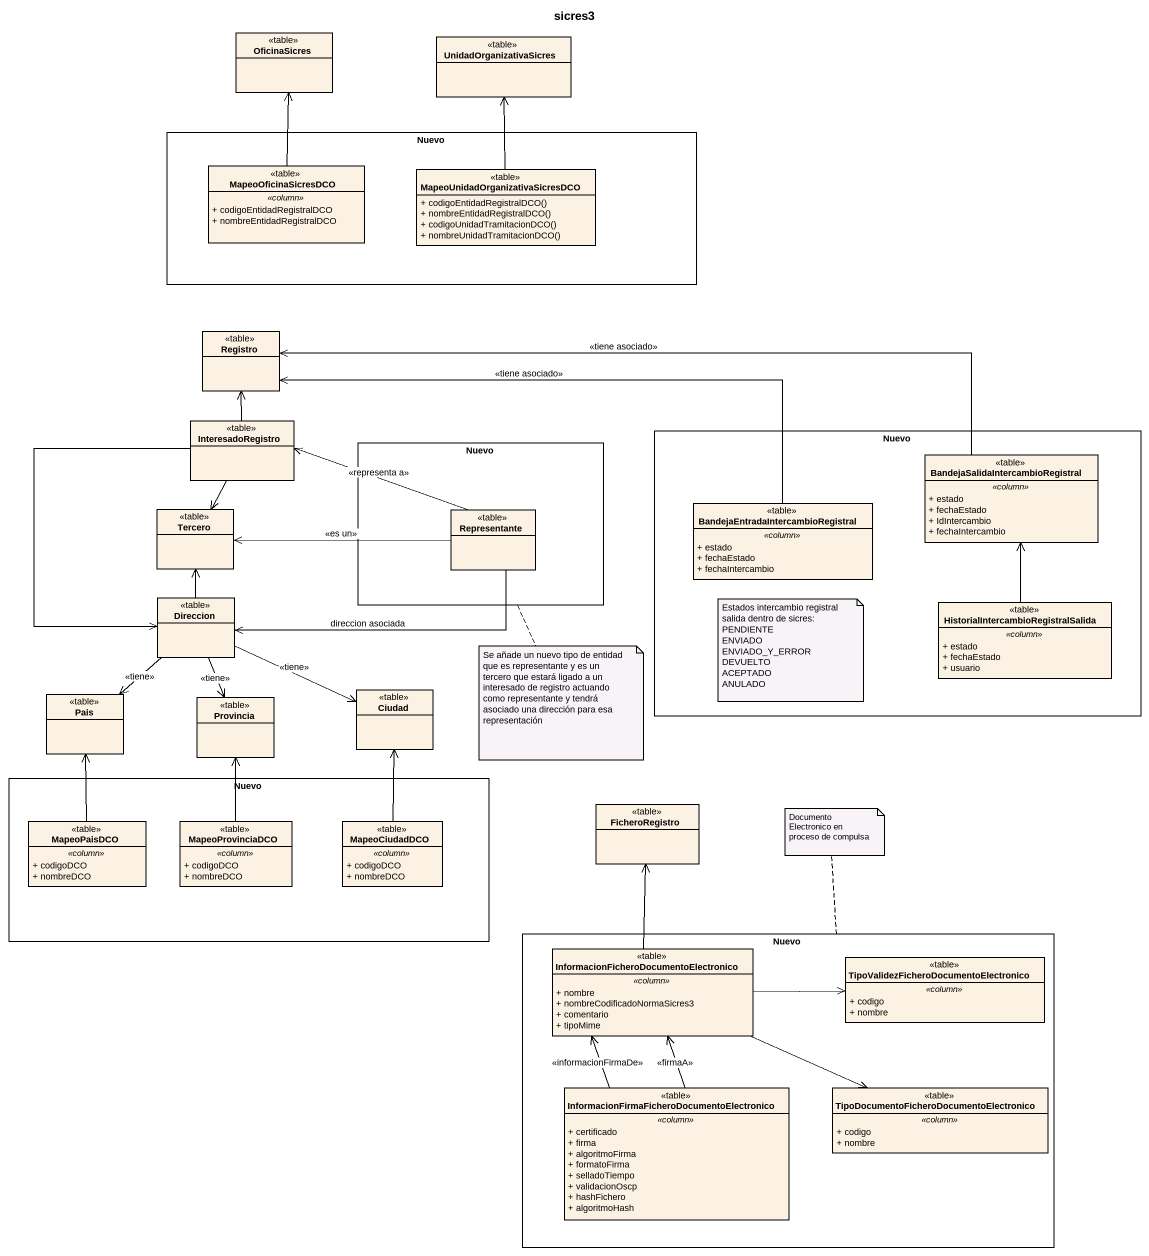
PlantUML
@startuml
title sicres3
hide circle
hide empty members
skinparam classAttributeIconSize 0
class OficinaSicres <<table>>
class UnidadOrganizativaSicres <<table>>
rectangle Nuevo {
  class MapeoOficinaSicresDCO <<table>> {
    .. <<column>> ..
    + codigoEntidadRegistralDCO
    + nombreEntidadRegistralDCO
  }
  class "MapeoUnidadOrganizativaSicresDCO" as MapeoUnidadOrganizativaSicre <<table>> {
    + codigoEntidadRegistralDCO()
    + nombreEntidadRegistralDCO()
    + codigoUnidadTramitacionDCO()
    + nombreUnidadTramitacionDCO()
  }
}
class Registro <<table>>
class InteresadoRegistro <<table>>
rectangle "Nuevo" as Nuevo_2 {
  class Representante <<table>>
}
rectangle "Nuevo" as Nuevo_3 {
  class "BandejaSalidaIntercambioRegistral" as BandejaSalidaIntercambioRegi <<table>> {
    .. <<column>> ..
    + estado
    + fechaEstado
    + IdIntercambio
    + fechaIntercambio
  }
  class "BandejaEntradaIntercambioRegistral" as BandejaEntradaIntercambioReg <<table>> {
    .. <<column>> ..
    + estado
    + fechaEstado
    + fechaIntercambio
  }
  class "HistorialIntercambioRegistralSalida" as HistorialIntercambioRegistra <<table>> {
    .. <<column>> ..
    + estado
    + fechaEstado
    + usuario
  }
}
class Tercero <<table>>
class Direccion <<table>>
class Pais <<table>>
class Provincia <<table>>
class Ciudad <<table>>
rectangle "Nuevo" as Nuevo_4 {
  class MapeoPaisDCO <<table>> {
    .. <<column>> ..
    + codigoDCO
    + nombreDCO
  }
  class MapeoProvinciaDCO <<table>> {
    .. <<column>> ..
    + codigoDCO
    + nombreDCO
  }
  class MapeoCiudadDCO <<table>> {
    .. <<column>> ..
    + codigoDCO
    + nombreDCO
  }
}
class FicheroRegistro <<table>>
rectangle "Nuevo" as Nuevo_5 {
  class "InformacionFicheroDocumentoElectronico" as InformacionFicheroDocumentoE <<table>> {
    .. <<column>> ..
    + nombre
    + nombreCodificadoNormaSicres3
    + comentario
    + tipoMime
  }
  class "TipoValidezFicheroDocumentoElectronico" as TipoValidezFicheroDocumentoE <<table>> {
    .. <<column>> ..
    + codigo
    + nombre
  }
  class "InformacionFirmaFicheroDocumentoElectronico" as InformacionFirmaFicheroDocum <<table>> {
    .. <<column>> ..
    + certificado
    + firma
    + algoritmoFirma
    + formatoFirma
    + selladoTiempo
    + validacionOscp
    + hashFichero
    + algoritmoHash
  }
  class "TipoDocumentoFicheroDocumentoElectronico" as TipoDocumentoFicheroDocument <<table>> {
    .. <<column>> ..
    + codigo
    + nombre
  }
}
MapeoOficinaSicresDCO -up-> OficinaSicres
MapeoUnidadOrganizativaSicre -up-> UnidadOrganizativaSicres
InteresadoRegistro -up-> Registro
InteresadoRegistro --> Tercero
InteresadoRegistro --> Direccion
BandejaSalidaIntercambioRegi -left-> Registro : <<tiene asociado>>
Representante -left-> InteresadoRegistro : <<representa a>>
Representante -left-> Tercero : <<es un>>
Representante -left-> Direccion : direccion asociada
BandejaEntradaIntercambioReg -left-> Registro : <<tiene asociado>>
Direccion -up-> Tercero
Direccion --> Pais : <<tiene>>
Direccion --> Provincia : <<tiene>>
Direccion -right-> Ciudad : <<tiene>>
HistorialIntercambioRegistra -up-> BandejaSalidaIntercambioRegi
MapeoPaisDCO -up-> Pais
MapeoProvinciaDCO -up-> Provincia
MapeoCiudadDCO -up-> Ciudad
InformacionFicheroDocumentoE -up-> FicheroRegistro
InformacionFicheroDocumentoE -right-> TipoValidezFicheroDocumentoE
InformacionFicheroDocumentoE -right-> TipoDocumentoFicheroDocument
InformacionFirmaFicheroDocum -up-> InformacionFicheroDocumentoE : <<firmaA>>
InformacionFirmaFicheroDocum -up-> InformacionFicheroDocumentoE : <<informacionFirmaDe>>
note as N1
  Estados intercambio registral salida dentro de sicres:
  PENDIENTE
  ENVIADO
  ENVIADO_Y_ERROR
  DEVUELTO
  ACEPTADO
  ANULADO
end note
note bottom of Nuevo_2 : Se añade un nuevo tipo de entidad que es representante y es un tercero que estará ligado a un interesado de registro actuando como representante y tendrá asociado una dirección para esa representación
note top of Nuevo_5 : DocumentoElectronico en proceso de compulsa
@enduml
